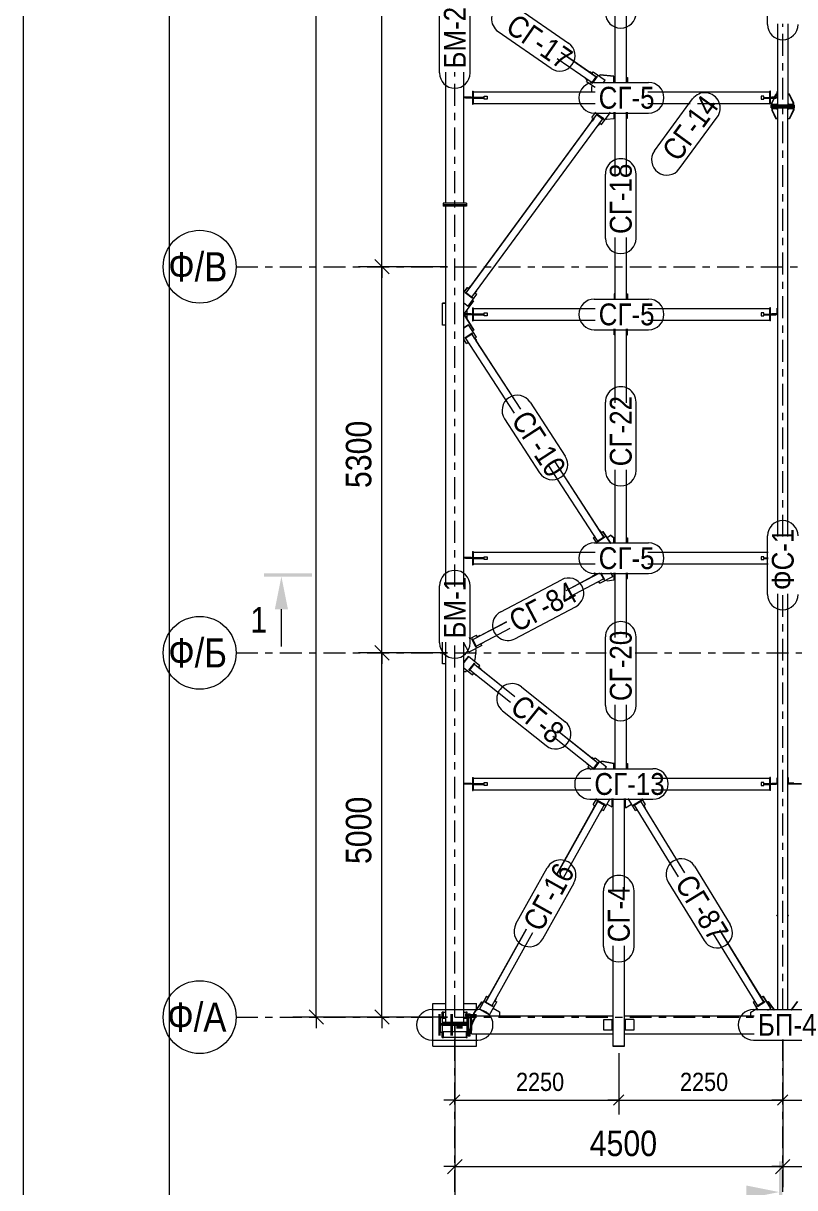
# Model space of a CAD drawing. Header units: millimetres. Extents: x -59 to 782, y -224 to 370.
# Drawn here: x -59.2 to 46.6, y -23.4 to 136.4 of the extents above; entities that cross this region are included whole.
import ezdxf

# ---------------------------------------------------------------- set-up
doc = ezdxf.new("R2010")
doc.units = ezdxf.units.MM
doc.linetypes.add('XKITLINE00', pattern=[0])
doc.linetypes.add('XKITLINE03', pattern=[6, 3, -1, 1, -1])
for name, color, linetype, lineweight in [('DrawingSheet', 5, 'Continuous', 0), ('Part', 2, 'Continuous', 0), ('PartMark', 3, 'Continuous', 0), ('S-GRID', 1, 'Continuous', 0), ('Section', 6, 'Continuous', 0), ('Z-DIMENSIONS', 1, 'Continuous', 0)]:
    doc.layers.add(name, color=color, linetype=linetype, lineweight=lineweight)
doc.styles.add('GOST type A', font='ARIAL.TTF')

msp = doc.modelspace()

# ---------------------------------------------------------------- hatches: boundary and pattern name
at = {"layer": 'Section'}
for points in [[(-26.19, 60.9), (-19.59, 60.9), (-19.59, 60.48), (-26.19, 60.48)], [(-23.79, 60.48), (-22.89, 55.98), (-24.69, 55.98)], [(44.92, -19.82), (44.92, -26.42), (44.5, -26.42), (44.5, -19.82)], [(44.5, -24.02), (40, -24.92), (40, -23.12)]]:
    msp.add_hatch(color=256, dxfattribs=at).paths.add_polyline_path(points, flags=17)

# ---------------------------------------------------------------- linework, layer by layer
at = {"layer": 'DrawingSheet', "linetype": 'XKITLINE00', "lineweight": 0}
for p, q in [((-59.2, 370), (-59.2, -224)), ((-39.2, 365), (-39.2, -219))]:
    msp.add_line(p, q, dxfattribs=at)
at = {"layer": 'Part', "linetype": 'XKITLINE00', "lineweight": 0}
for p, q in [((21.97, 137.95), (21.97, 128.2)), ((23.57, 128.2), (23.57, 137.95)), ((44.3, 125.2), (44.3, 136.36)), ((45.7, 136.36), (45.7, 125.2)), ((14.03, 131.6), (18.85, 128.27)), ((14.6, 132.43), (19.42, 129.09)), ((14.61, 132.44), (18.5, 129.74)), ((-1.25, 111.71), (-1.25, 129.7)), ((1.25, 111.71), (1.25, 129.7)), ((18.5, 129.74), (18.52, 129.77)), ((18.52, 129.76), (18.5, 129.73)), ((18.5, 129.74), (18.5, 129.73)), ((18.5, 129.73), (18.83, 129.5)), ((18.85, 129.54), (18.52, 129.77)), ((18.52, 129.77), (18.52, 129.76)), ((18.85, 129.54), (18.52, 129.76)), ((18.85, 129.54), (18.83, 129.5)), ((18.83, 129.5), (19.42, 129.1)), ((18.85, 129.54), (19, 129.75)), ((18.85, 129.54), (19, 129.75)), ((18.85, 129.54), (18.85, 129.54)), ((19, 129.75), (19, 129.75)), ((19, 129.75), (20.64, 128.61)), ((19, 129.75), (20.64, 128.61)), ((17.9, 128.88), (17.92, 128.91)), ((17.9, 128.88), (17.92, 128.91)), ((17.9, 128.88), (17.9, 128.88)), ((17.9, 128.88), (18.23, 128.65)), ((18.09, 128.44), (18.23, 128.65)), ((18.09, 128.44), (18.23, 128.65)), ((18.09, 128.44), (18.09, 128.44)), ((18.09, 128.44), (19.24, 127.64)), ((18.23, 128.65), (18.25, 128.68)), ((19.47, 129.17), (18.79, 128.18)), ((18.79, 128.19), (18.84, 128.27)), ((18.79, 128.18), (18.79, 128.19)), ((18.86, 128.14), (18.79, 128.18)), ((18.85, 128.27), (19.42, 129.09)), ((19.54, 129.12), (18.86, 128.14)), ((19.42, 129.1), (19.47, 129.18)), ((19.42, 129.1), (19.42, 129.09)), ((19.54, 129.13), (19.47, 129.18)), ((19.47, 129.18), (19.47, 129.17)), ((19.54, 129.12), (19.47, 129.17)), ((19.54, 129.12), (19.54, 129.13)), ((19.82, 129.18), (19.93, 129.35)), ((19.82, 129.18), (19.93, 129.35)), ((19.93, 129.35), (19.93, 129.35)), ((21.83, 129.18), (19.93, 129.35)), ((19.93, 129.35), (21.83, 129.18)), ((20.35, 128.2), (20.64, 128.61)), ((20.64, 128.61), (20.64, 128.61)), ((21.83, 129.18), (21.83, 129.18)), ((21.83, 128.2), (21.83, 129.18)), ((21.97, 129), (21.85, 129)), ((21.85, 129), (21.85, 128.2)), ((23.57, 129), (23.69, 129)), ((23.69, 129), (23.69, 128.2)), ((1.25, 126.32), (2.25, 126.32)), ((2.25, 126.32), (2.25, 126.24)), ((2.45, 127.1), (2.45, 126.24)), ((2.45, 127.1), (2.53, 127.1)), ((2.53, 127.1), (2.53, 126.24)), ((2.53, 127), (19.24, 127)), ((4.03, 126.4), (4.43, 126.4)), ((4.03, 126.24), (4.03, 126.4)), ((4.43, 126.4), (4.43, 126)), ((18.79, 127.71), (18.91, 127.87)), ((18.79, 127.7), (18.91, 127.87)), ((18.79, 127.7), (18.79, 127.71)), ((18.79, 127), (18.79, 127.7)), ((26.5, 127), (43.22, 127)), ((42.42, 126.4), (42.02, 126.4)), ((42.02, 126.4), (42.02, 126)), ((42.42, 126.24), (42.42, 126.4)), ((43.3, 127.1), (43.22, 127.1)), ((43.22, 126.24), (43.22, 127.1)), ((43.3, 126.24), (43.3, 127.1)), ((43.5, 126.24), (43.5, 126.31)), ((43.5, 126.31), (44.23, 126.31)), ((43.88, 126.31), (44.07, 126.7)), ((43.94, 126.31), (44.12, 126.7)), ((44.23, 126.7), (44.07, 126.7)), ((44.23, 126.31), (44.23, 127.04)), ((44.23, 127.04), (44.3, 127.04)), ((45.93, 126.7), (45.7, 126.7)), ((46.44, 125.5), (45.88, 126.7)), ((46.5, 125.5), (45.93, 126.7)), ((1.25, 126.24), (1.45, 126.24)), ((4.03, 126.24), (1.45, 126.24)), ((1.45, 126.16), (1.45, 126.24)), ((4.03, 126.16), (1.45, 126.16)), ((2.45, 126.24), (2.53, 126.24)), ((2.45, 126.16), (2.45, 125.3)), ((2.45, 126.16), (2.53, 126.16)), ((2.45, 125.3), (2.53, 125.3)), ((2.53, 126.25), (4.03, 126.25)), ((2.53, 126.16), (2.53, 125.3)), ((2.53, 126.15), (4.03, 126.15)), ((2.53, 125.4), (19.24, 125.4)), ((4.03, 126.16), (4.03, 126.24)), ((4.03, 126), (4.03, 126.16)), ((4.43, 126), (4.03, 126)), ((26.5, 125.4), (32.29, 125.4)), ((33.32, 125.4), (43.22, 125.4)), ((42.02, 126), (42.42, 126)), ((42.42, 126.25), (43.22, 126.25)), ((42.42, 126.24), (42.42, 126.16)), ((42.42, 126.24), (44.1, 126.24)), ((42.42, 126.16), (44.1, 126.16)), ((42.42, 126), (42.42, 126.16)), ((42.42, 126.15), (43.22, 126.15)), ((43.3, 126.24), (43.22, 126.24)), ((43.3, 126.16), (43.22, 126.16)), ((43.22, 125.3), (43.22, 126.16)), ((43.3, 125.3), (43.22, 125.3)), ((43.3, 125.3), (43.3, 126.16)), ((43.4, 125.2), (43.4, 125.2)), ((43.4, 125), (43.4, 125.2)), ((43.4, 125.2), (44.3, 125.2)), ((43.4, 125.2), (46.6, 125.2)), ((43.4, 124.8), (43.4, 125)), ((43.4, 125), (46.6, 125)), ((43.4, 125), (46.6, 125)), ((43.4, 124.8), (46.6, 124.8)), ((43.5, 125.5), (43.81, 126.16)), ((43.5, 125.3), (43.5, 125.5)), ((43.5, 125.5), (43.56, 125.5)), ((43.5, 125.2), (43.5, 125.3)), ((43.5, 125.3), (44.3, 125.3)), ((43.5, 124.7), (43.5, 124.8)), ((43.5, 124.7), (44.3, 124.7)), ((43.5, 124.7), (43.5, 124.5)), ((43.56, 125.5), (43.87, 126.16)), ((43.56, 125.3), (43.56, 125.5)), ((43.56, 124.7), (43.56, 124.5)), ((44.1, 126.24), (44.3, 126.24)), ((44.1, 126.24), (44.1, 126.16)), ((44.19, 125.3), (44.3, 125.46)), ((44.3, 124.54), (44.19, 124.7)), ((45.7, 125.2), (44.3, 125.2)), ((44.3, 65.95), (44.3, 124.8)), ((45.81, 125.3), (45.7, 125.46)), ((45.7, 125.3), (46.5, 125.3)), ((45.7, 125.2), (46.6, 125.2)), ((45.7, 65.95), (45.7, 124.8)), ((45.7, 124.7), (46.5, 124.7)), ((45.7, 124.54), (45.81, 124.7)), ((46.44, 125.3), (46.44, 125.5)), ((46.44, 125.5), (46.5, 125.5)), ((46.44, 124.7), (46.44, 124.5)), ((46.5, 125.3), (46.5, 125.5)), ((46.5, 125.2), (46.5, 125.3)), ((46.5, 124.7), (46.5, 124.8)), ((46.5, 124.7), (46.5, 124.5)), ((46.6, 125.2), (46.6, 125.2)), ((46.6, 125), (46.6, 125.2)), ((46.6, 124.8), (46.6, 125)), ((1.54, 99.4), (19.49, 123.88)), ((2.35, 98.81), (20.3, 123.29)), ((19.03, 123.33), (18.8, 123.01)), ((18.8, 123.01), (19.03, 123.33)), ((18.82, 123.49), (19.35, 124.2)), ((18.82, 123.49), (19.35, 124.2)), ((18.82, 123.49), (19.06, 123.31)), ((18.82, 123.49), (18.82, 123.49)), ((19.06, 123.3), (18.83, 122.98)), ((19.03, 123.33), (19.03, 123.33)), ((19.03, 123.33), (19.06, 123.3)), ((19.06, 123.31), (19.49, 123.88)), ((19.06, 123.3), (19.06, 123.31)), ((19.41, 123.95), (19.46, 124.01)), ((19.46, 124), (19.41, 123.94)), ((19.41, 123.94), (19.41, 123.95)), ((19.41, 123.94), (20.38, 123.23)), ((20.43, 123.3), (19.46, 124.01)), ((19.46, 124.01), (19.46, 124)), ((19.46, 124), (20.43, 123.29)), ((20.11, 122.54), (21.3, 124.15)), ((20.38, 123.23), (20.43, 123.29)), ((20.43, 123.29), (20.43, 123.3)), ((20.71, 123.35), (20.87, 123.23)), ((21.83, 123.29), (20.87, 123.23)), ((21.3, 124.15), (21.23, 124.2)), ((21.23, 124.2), (21.3, 124.15)), ((21.3, 124.15), (21.3, 124.15)), ((21.83, 124.2), (21.83, 123.29)), ((21.85, 123.4), (21.85, 124.2)), ((21.97, 123.4), (21.85, 123.4)), ((21.97, 124.2), (21.97, 115.63)), ((23.57, 115.63), (23.57, 124.2)), ((23.57, 123.4), (23.69, 123.4)), ((23.69, 123.4), (23.69, 124.2)), ((43.5, 124.5), (43.56, 124.5)), ((43.5, 124.5), (44.07, 123.3)), ((43.56, 124.5), (44.12, 123.3)), ((44.3, 123.3), (44.07, 123.3)), ((45.93, 123.3), (45.7, 123.3)), ((46.44, 124.5), (45.88, 123.3)), ((46.5, 124.5), (45.93, 123.3)), ((46.44, 124.5), (46.5, 124.5)), ((2.2, 100.32), (18.82, 122.99)), ((18.8, 123.01), (18.8, 123.01)), ((18.8, 123.01), (18.83, 122.98)), ((19.64, 122.39), (19.67, 122.37)), ((19.9, 122.69), (19.67, 122.37)), ((19.87, 122.71), (19.9, 122.69)), ((19.88, 122.71), (20.11, 122.54)), ((19.9, 122.69), (19.9, 122.69)), ((1.6, 111.71), (-1.6, 111.71)), ((-1.6, 111.71), (-1.6, 111.51)), ((1.6, 111.51), (-1.6, 111.51)), ((1.6, 111.51), (-1.6, 111.51)), ((-1.6, 111.51), (-1.6, 111.31)), ((1.6, 111.31), (-1.6, 111.31)), ((-1.25, 59.11), (-1.25, 111.31)), ((1.25, 59.11), (1.25, 111.31)), ((1.6, 111.71), (1.6, 111.51)), ((1.6, 111.51), (1.6, 111.31)), ((21.97, 107), (21.97, 98.46)), ((23.57, 98.46), (23.57, 107)), ((1.73, 100.17), (1.25, 99.52)), ((1.25, 99.52), (1.73, 100.17)), ((1.41, 99.41), (1.46, 99.47)), ((1.41, 99.4), (1.46, 99.46)), ((1.41, 99.4), (1.41, 99.41)), ((2.38, 98.69), (1.41, 99.4)), ((1.46, 99.46), (1.46, 99.47)), ((1.46, 99.47), (1.54, 99.41)), ((2.43, 98.75), (1.46, 99.46)), ((1.54, 99.41), (1.97, 99.99)), ((1.54, 99.41), (1.54, 99.4)), ((1.54, 99.4), (2.35, 98.81)), ((1.73, 100.17), (1.94, 100.02)), ((1.73, 100.17), (1.94, 100.02)), ((1.73, 100.17), (1.73, 100.17)), ((1.84, 97.61), (3.02, 99.22)), ((1.94, 100.02), (2.17, 100.34)), ((2.17, 100.33), (1.94, 100.01)), ((1.94, 100.01), (1.94, 100.02)), ((1.94, 100.01), (1.97, 99.99)), ((1.97, 99.99), (2.21, 100.31)), ((2.21, 100.32), (2.17, 100.34)), ((2.17, 100.34), (2.17, 100.33)), ((2.21, 100.31), (2.17, 100.33)), ((2.21, 100.31), (2.21, 100.32)), ((2.78, 99.4), (2.81, 99.37)), ((2.81, 99.37), (3.04, 99.7)), ((2.81, 99.38), (3.02, 99.22)), ((2.81, 99.38), (3.02, 99.22)), ((3.04, 99.7), (3.02, 99.72)), ((3.04, 99.7), (3.02, 99.72)), ((3.02, 99.22), (3.02, 99.22)), ((3.04, 99.7), (3.04, 99.7)), ((21.97, 99.26), (21.85, 99.26)), ((21.85, 99.26), (21.85, 98.46)), ((23.57, 99.26), (23.69, 99.26)), ((23.69, 99.26), (23.69, 98.46)), ((-1.25, 98), (-1.7, 98)), ((-1.7, 98), (-1.7, 98)), ((-1.7, 95), (-1.7, 98)), ((-1.7, 98), (-1.25, 98)), ((1.25, 98.04), (1.84, 97.61)), ((2.59, 98.3), (1.29, 96.6)), ((2.35, 98.82), (2.43, 98.76)), ((2.38, 98.69), (2.43, 98.75)), ((2.43, 98.76), (2.43, 98.75)), ((2.43, 98.42), (2.59, 98.3)), ((2.43, 98.42), (2.59, 98.3)), ((2.59, 98.3), (2.59, 98.3)), ((1.25, 96.6), (1.29, 96.6)), ((1.25, 96.58), (2.25, 96.58)), ((1.25, 96.5), (1.45, 96.5)), ((1.25, 96.44), (1.29, 96.44)), ((1.29, 96.44), (1.25, 96.44)), ((1.29, 96.44), (2.6, 94.3)), ((1.29, 96.44), (1.29, 96.44)), ((2.6, 94.3), (1.29, 96.44)), ((4.03, 96.5), (1.45, 96.5)), ((1.45, 96.42), (1.45, 96.5)), ((4.03, 96.42), (1.45, 96.42)), ((1.7, 96.58), (1.7, 97.13)), ((1.7, 95.77), (1.7, 96.42)), ((2.25, 96.58), (2.25, 96.5)), ((2.45, 97.36), (2.45, 96.5)), ((2.45, 97.36), (2.53, 97.36)), ((2.45, 96.5), (2.53, 96.5)), ((2.45, 96.42), (2.45, 95.56)), ((2.45, 96.42), (2.53, 96.42)), ((2.53, 97.36), (2.53, 96.5)), ((2.53, 97.26), (19.24, 97.26)), ((2.53, 96.51), (4.03, 96.51)), ((2.53, 96.42), (2.53, 95.56)), ((2.53, 96.41), (4.03, 96.41)), ((4.03, 96.66), (4.43, 96.66)), ((4.03, 96.5), (4.03, 96.66)), ((4.03, 96.42), (4.03, 96.5)), ((4.03, 96.26), (4.03, 96.42)), ((4.43, 96.26), (4.03, 96.26)), ((4.43, 96.66), (4.43, 96.26)), ((26.5, 97.26), (43.22, 97.26)), ((42.42, 96.66), (42.02, 96.66)), ((42.02, 96.66), (42.02, 96.26)), ((42.02, 96.26), (42.42, 96.26)), ((42.42, 96.5), (42.42, 96.66)), ((42.42, 96.51), (43.22, 96.51)), ((42.42, 96.5), (42.42, 96.42)), ((42.42, 96.5), (44.1, 96.5)), ((42.42, 96.42), (44.1, 96.42)), ((42.42, 96.26), (42.42, 96.42)), ((42.42, 96.41), (43.22, 96.41)), ((43.3, 97.36), (43.22, 97.36)), ((43.22, 96.5), (43.22, 97.36)), ((43.3, 96.5), (43.22, 96.5)), ((43.3, 96.42), (43.22, 96.42)), ((43.22, 95.56), (43.22, 96.42)), ((43.3, 96.5), (43.3, 97.36)), ((43.3, 95.56), (43.3, 96.42)), ((43.5, 96.5), (43.5, 96.57)), ((43.5, 96.57), (44.23, 96.57)), ((44.1, 96.5), (44.3, 96.5)), ((44.1, 96.5), (44.1, 96.42)), ((44.23, 96.57), (44.23, 97.3)), ((44.23, 97.3), (44.3, 97.3)), ((-1.25, 95), (-1.7, 95)), ((1.89, 95.03), (1.25, 94.61)), ((1.25, 94.61), (1.89, 95.03)), ((2.98, 93.35), (1.89, 95.03)), ((2.98, 93.35), (1.89, 95.03)), ((1.89, 95.03), (1.89, 95.03)), ((2.45, 95.56), (2.53, 95.56)), ((2.53, 95.66), (19.24, 95.66)), ((21.85, 93.66), (21.85, 94.46)), ((21.97, 94.46), (21.97, 84.32)), ((23.57, 84.32), (23.57, 94.46)), ((23.69, 93.66), (23.69, 94.46)), ((26.5, 95.66), (43.22, 95.66)), ((43.3, 95.56), (43.22, 95.56)), ((1.63, 92.48), (1.25, 93.07)), ((1.37, 93.26), (2.37, 93.91)), ((1.37, 93.25), (2.37, 93.9)), ((1.37, 93.26), (1.37, 93.25)), ((1.37, 93.25), (1.41, 93.18)), ((1.41, 93.18), (2.42, 93.83)), ((8.21, 82.9), (1.49, 93.23)), ((9.05, 83.45), (2.33, 93.78)), ((2.72, 93.18), (2.34, 93.78)), ((2.37, 93.9), (2.37, 93.91)), ((2.37, 93.91), (2.42, 93.84)), ((2.42, 93.83), (2.37, 93.9)), ((2.42, 93.83), (2.42, 93.84)), ((2.6, 94.3), (2.43, 94.19)), ((2.6, 94.3), (2.6, 94.3)), ((2.72, 93.18), (2.98, 93.35)), ((2.72, 93.18), (2.76, 93.2)), ((2.72, 93.19), (2.72, 93.18)), ((2.72, 93.18), (2.94, 92.85)), ((2.75, 93.14), (2.75, 93.14)), ((2.76, 93.21), (2.98, 92.88)), ((2.76, 93.2), (2.76, 93.21)), ((2.98, 92.87), (2.76, 93.2)), ((2.94, 92.85), (2.98, 92.87)), ((9.06, 83.45), (2.95, 92.85)), ((2.98, 93.35), (2.98, 93.35)), ((2.98, 92.88), (2.98, 92.87)), ((21.97, 93.66), (21.85, 93.66)), ((23.57, 93.66), (23.69, 93.66)), ((1.63, 92.48), (1.88, 92.64)), ((1.85, 92.62), (1.88, 92.64)), ((1.85, 92.62), (2.07, 92.28)), ((1.85, 92.62), (1.85, 92.62)), ((2.07, 92.28), (2.1, 92.3)), ((19.64, 65.33), (12.91, 75.67)), ((20.47, 65.87), (13.75, 76.21)), ((19.87, 66.82), (13.76, 76.22)), ((21.97, 75.11), (21.97, 65)), ((23.57, 65), (23.57, 75.11)), ((18.99, 66.25), (19.02, 66.27)), ((18.99, 66.25), (19.02, 66.27)), ((18.99, 66.25), (18.99, 66.25)), ((18.99, 66.25), (19.21, 65.91)), ((18.99, 65.77), (19.21, 65.92)), ((18.99, 65.77), (19.21, 65.91)), ((18.99, 65.77), (18.99, 65.77)), ((18.99, 65.77), (19.49, 65)), ((19.21, 65.91), (19.24, 65.93)), ((20.56, 65.92), (19.55, 65.27)), ((20.6, 65.86), (19.59, 65.2)), ((19.64, 65.33), (20.47, 65.87)), ((19.86, 66.82), (19.9, 66.84)), ((19.9, 66.84), (19.86, 66.81)), ((19.86, 66.82), (19.86, 66.81)), ((19.86, 66.81), (20.08, 66.48)), ((20.11, 66.51), (19.9, 66.84)), ((19.9, 66.84), (19.9, 66.84)), ((20.11, 66.5), (19.9, 66.84)), ((20.05, 66.52), (20.05, 66.52)), ((20.11, 66.5), (20.08, 66.48)), ((20.08, 66.48), (20.08, 66.48)), ((20.08, 66.48), (20.08, 66.48)), ((20.08, 66.48), (20.47, 65.88)), ((20.11, 66.5), (20.33, 66.65)), ((20.11, 66.5), (20.33, 66.65)), ((20.11, 66.51), (20.11, 66.5)), ((20.33, 66.65), (20.33, 66.65)), ((21.4, 65), (20.33, 66.65)), ((20.33, 66.65), (21.4, 65)), ((20.47, 65.88), (20.56, 65.93)), ((20.47, 65.88), (20.47, 65.87)), ((20.6, 65.87), (20.56, 65.93)), ((20.56, 65.93), (20.56, 65.92)), ((20.6, 65.86), (20.56, 65.92)), ((20.6, 65.86), (20.6, 65.87)), ((20.88, 65.81), (21.38, 66.14)), ((20.88, 65.81), (21.38, 66.14)), ((21.38, 66.14), (21.38, 66.14)), ((21.83, 65.79), (21.38, 66.14)), ((21.38, 66.14), (21.83, 65.8)), ((21.83, 65.8), (21.83, 65.79)), ((21.83, 65), (21.83, 65.79)), ((21.97, 65.8), (21.85, 65.8)), ((21.85, 65.8), (21.85, 65)), ((23.57, 65.8), (23.69, 65.8)), ((23.69, 65.8), (23.69, 65)), ((19.55, 65.28), (19.63, 65.33)), ((19.55, 65.27), (19.55, 65.28)), ((19.59, 65.2), (19.55, 65.27)), ((1.25, 63.12), (2.25, 63.12)), ((1.25, 63.04), (1.45, 63.04)), ((4.03, 63.04), (1.45, 63.04)), ((1.45, 62.96), (1.45, 63.04)), ((4.03, 62.96), (1.45, 62.96)), ((2.25, 63.12), (2.25, 63.04)), ((2.45, 63.9), (2.45, 63.04)), ((2.45, 63.9), (2.53, 63.9)), ((2.45, 63.04), (2.53, 63.04)), ((2.45, 62.96), (2.45, 62.1)), ((2.45, 62.96), (2.53, 62.96)), ((2.53, 63.9), (2.53, 63.04)), ((2.53, 63.8), (19.24, 63.8)), ((2.53, 63.05), (4.03, 63.05)), ((2.53, 62.96), (2.53, 62.1)), ((2.53, 62.95), (4.03, 62.95)), ((4.03, 63.2), (4.43, 63.2)), ((4.03, 63.04), (4.03, 63.2)), ((4.03, 62.96), (4.03, 63.04)), ((4.03, 62.8), (4.03, 62.96)), ((4.43, 62.8), (4.03, 62.8)), ((4.43, 63.2), (4.43, 62.8)), ((26.5, 63.8), (43, 63.8)), ((42.42, 63.2), (42.02, 63.2)), ((42.02, 63.2), (42.02, 62.8)), ((42.02, 62.8), (42.42, 62.8)), ((42.42, 63.04), (42.42, 63.2)), ((42.42, 63.05), (43, 63.05)), ((42.42, 63.04), (42.42, 62.96)), ((42.42, 63.04), (43, 63.04)), ((42.42, 62.96), (43, 62.96)), ((42.42, 62.8), (42.42, 62.96)), ((42.42, 62.95), (43, 62.95)), ((2.45, 62.1), (2.53, 62.1)), ((2.53, 62.2), (19.24, 62.2)), ((15.29, 58.57), (19.9, 61)), ((19.17, 60.96), (19.24, 61)), ((19.17, 60.97), (19.24, 61)), ((19.17, 60.96), (19.17, 60.97)), ((19.31, 60.7), (19.17, 60.96)), ((19.31, 60.7), (19.88, 61)), ((19.96, 61), (20.46, 60.05)), ((20.05, 61), (20.53, 60.09)), ((20.53, 60.1), (20.06, 61)), ((21.69, 60.48), (21.41, 61)), ((21.42, 61), (21.69, 60.48)), ((21.83, 61), (21.83, 59.97)), ((21.85, 60.2), (21.85, 61)), ((21.97, 61), (21.97, 52.09)), ((23.57, 52.09), (23.57, 61)), ((23.69, 60.2), (23.69, 61)), ((26.5, 62.2), (43, 62.2)), ((15.28, 58.58), (18.95, 60.52)), ((15.75, 57.69), (20.41, 60.14)), ((19.29, 60.74), (18.94, 60.55)), ((18.94, 60.55), (19.29, 60.73)), ((18.94, 60.55), (18.94, 60.55)), ((18.96, 60.51), (18.94, 60.55)), ((19.31, 60.7), (18.96, 60.51)), ((19.29, 60.73), (19.29, 60.73)), ((19.29, 60.73), (19.31, 60.7)), ((19.31, 60.71), (19.31, 60.71)), ((19.31, 60.7), (19.31, 60.7)), ((19.31, 60.7), (19.31, 60.7)), ((19.31, 60.7), (19.31, 60.7)), ((19.44, 59.59), (19.43, 59.62)), ((19.8, 59.78), (19.44, 59.59)), ((19.92, 59.55), (19.78, 59.81)), ((19.78, 59.81), (19.8, 59.78)), ((19.8, 59.78), (19.8, 59.78)), ((19.92, 59.55), (21.69, 60.48)), ((20.46, 60.05), (20.53, 60.09)), ((20.53, 60.09), (20.53, 60.1)), ((20.9, 59.84), (20.8, 60.02)), ((21.83, 59.97), (20.9, 59.84)), ((21.69, 60.48), (21.69, 60.48)), ((21.97, 60.2), (21.85, 60.2)), ((23.57, 60.2), (23.69, 60.2)), ((44.3, 0.94), (44.3, 58.11)), ((45.7, 0.94), (45.7, 58.11)), ((2.46, 51.82), (7.13, 54.28)), ((2.93, 50.93), (7.6, 53.39)), ((3.45, 52.35), (7.13, 54.29)), ((-1.7, 48.5), (-1.7, 51.46)), ((-1.25, -0.74), (-1.25, 51.46)), ((1.25, -0.74), (1.25, 51.46)), ((1.94, 50.08), (1.25, 51.38)), ((2, 51.92), (2.96, 52.43)), ((2, 51.92), (2.96, 52.43)), ((2.08, 51.96), (2, 52.11)), ((2.08, 51.96), (2, 52.11)), ((2.35, 51.88), (2.42, 51.91)), ((2.35, 51.87), (2.42, 51.9)), ((2.35, 51.87), (2.35, 51.88)), ((2.91, 50.8), (2.35, 51.87)), ((2.42, 51.9), (2.42, 51.91)), ((2.46, 51.82), (2.42, 51.91)), ((2.98, 50.84), (2.42, 51.9)), ((2.46, 51.82), (3.1, 52.16)), ((2.46, 51.82), (2.46, 51.82)), ((2.46, 51.82), (2.93, 50.93)), ((3.08, 52.2), (2.96, 52.43)), ((3.08, 52.2), (2.96, 52.43)), ((2.96, 52.43), (2.96, 52.43)), ((3.08, 52.2), (3.44, 52.39)), ((3.44, 52.38), (3.08, 52.19)), ((3.08, 52.19), (3.08, 52.2)), ((3.1, 52.16), (3.08, 52.19)), ((3.1, 52.16), (3.45, 52.34)), ((3.45, 52.35), (3.44, 52.39)), ((3.44, 52.39), (3.44, 52.38)), ((3.45, 52.34), (3.44, 52.38)), ((3.45, 52.34), (3.45, 52.35)), ((3.59, 51.24), (3.57, 51.27)), ((3.59, 51.24), (3.94, 51.42)), ((3.71, 51.01), (3.59, 51.24)), ((3.71, 51.01), (3.59, 51.24)), ((3.94, 51.42), (3.92, 51.46)), ((3.94, 51.43), (3.93, 51.46)), ((3.94, 51.42), (3.94, 51.43)), ((3.71, 51.01), (1.94, 50.08)), ((2.79, 49.02), (2.92, 50.37)), ((2.92, 50.37), (2.82, 50.54)), ((2.92, 50.37), (2.82, 50.54)), ((2.91, 50.8), (2.98, 50.84)), ((2.92, 50.37), (2.92, 50.37)), ((2.92, 50.37), (2.92, 50.37)), ((2.98, 50.85), (2.93, 50.93)), ((2.98, 50.84), (2.98, 50.85)), ((3.71, 51.01), (3.71, 51.01)), ((-1.25, 48.5), (-1.7, 48.5)), ((1.88, 49.48), (1.25, 48.69)), ((1.25, 48.7), (1.88, 49.48)), ((3.44, 48.24), (1.88, 49.48)), ((3.44, 48.24), (1.88, 49.48)), ((1.88, 49.48), (1.88, 49.48)), ((1.94, 47.64), (2.69, 48.58)), ((1.94, 47.63), (2.69, 48.57)), ((2.01, 47.58), (2.76, 48.52)), ((2.66, 48.86), (2.79, 49.02)), ((2.69, 48.57), (2.69, 48.58)), ((2.69, 48.58), (2.76, 48.53)), ((2.69, 48.57), (2.76, 48.52)), ((2.69, 48.44), (8.25, 44)), ((2.7, 48.45), (3.26, 48)), ((2.76, 48.52), (2.76, 48.53)), ((3.26, 48), (3.44, 48.24)), ((3.26, 48), (3.28, 48.03)), ((3.26, 48), (3.57, 47.75)), ((3.26, 48), (3.26, 48)), ((3.28, 48.03), (3.59, 47.79)), ((3.59, 47.78), (3.28, 48.03)), ((3.28, 48.03), (3.28, 48.03)), ((3.44, 48.24), (3.44, 48.24)), ((1.25, 47.94), (2.44, 46.99)), ((1.25, 47.45), (1.54, 47.45)), ((1.54, 47.45), (1.66, 47.61)), ((1.94, 47.64), (1.94, 47.63)), ((1.94, 47.63), (2.01, 47.58)), ((2.07, 47.66), (7.63, 43.22)), ((2.44, 46.99), (2.63, 47.21)), ((2.61, 47.19), (2.63, 47.21)), ((2.61, 47.19), (2.92, 46.94)), ((2.61, 47.19), (2.61, 47.19)), ((2.92, 46.94), (2.94, 46.96)), ((3.57, 47.75), (3.59, 47.78)), ((3.57, 47.76), (8.26, 44.01)), ((3.59, 47.79), (3.59, 47.78)), ((21.97, 42.88), (21.97, 34)), ((23.57, 34), (23.57, 42.88)), ((13.45, 38.57), (19.02, 34.12)), ((14.07, 39.35), (19.64, 34.9)), ((14.08, 39.36), (18.77, 35.62)), ((18.76, 35.62), (18.79, 35.65)), ((18.79, 35.64), (18.76, 35.61)), ((18.76, 35.62), (18.76, 35.61)), ((18.76, 35.61), (19.08, 35.36)), ((19.1, 35.4), (18.79, 35.65)), ((18.79, 35.65), (18.79, 35.64)), ((19.1, 35.39), (18.79, 35.64)), ((19.1, 35.39), (19.08, 35.36)), ((19.08, 35.36), (19.64, 34.91)), ((19.1, 35.39), (19.26, 35.6)), ((19.1, 35.39), (19.26, 35.6)), ((19.1, 35.4), (19.1, 35.39)), ((19.26, 35.6), (19.26, 35.6)), ((19.26, 35.6), (20.83, 34.35)), ((19.26, 35.6), (20.83, 34.35)), ((18.12, 34.8), (18.13, 34.83)), ((18.12, 34.8), (18.14, 34.82)), ((18.12, 34.8), (18.12, 34.8)), ((18.12, 34.8), (18.43, 34.55)), ((18.27, 34.35), (18.43, 34.55)), ((18.27, 34.35), (18.43, 34.55)), ((18.27, 34.35), (18.27, 34.35)), ((18.27, 34.35), (18.7, 34)), ((18.43, 34.55), (18.45, 34.57)), ((19.7, 34.98), (18.95, 34.04)), ((18.95, 34.05), (19.01, 34.13)), ((18.95, 34.04), (18.95, 34.05)), ((19.01, 34), (18.95, 34.04)), ((19.02, 33.99), (19.01, 34)), ((19.76, 34.93), (19.02, 34)), ((19.02, 34.12), (19.64, 34.9)), ((19.02, 34), (19.02, 33.99)), ((19.64, 34.91), (19.7, 34.99)), ((19.64, 34.91), (19.64, 34.9)), ((19.76, 34.94), (19.7, 34.99)), ((19.7, 34.99), (19.7, 34.98)), ((19.76, 34.93), (19.7, 34.98)), ((19.76, 34.93), (19.76, 34.94)), ((20.04, 34.97), (20.17, 35.13)), ((20.05, 34.97), (20.17, 35.13)), ((20.17, 35.13), (20.17, 35.13)), ((21.83, 34.81), (20.17, 35.13)), ((20.17, 35.13), (21.83, 34.81)), ((20.55, 34), (20.83, 34.35)), ((20.83, 34.35), (20.83, 34.35)), ((21.83, 34.81), (21.83, 34.81)), ((21.83, 34), (21.83, 34.81)), ((21.97, 34.8), (21.85, 34.8)), ((21.85, 34.8), (21.85, 34)), ((23.57, 34.8), (23.69, 34.8)), ((23.69, 34.8), (23.69, 34)), ((1.25, 32.12), (2.25, 32.12)), ((1.25, 32.04), (1.45, 32.04)), ((4.03, 32.04), (1.45, 32.04)), ((1.45, 31.96), (1.45, 32.04)), ((2.25, 32.12), (2.25, 32.04)), ((2.45, 32.9), (2.45, 32.04)), ((2.45, 32.9), (2.53, 32.9)), ((2.45, 32.04), (2.53, 32.04)), ((2.53, 32.9), (2.53, 32.04)), ((2.53, 32.8), (18.65, 32.8)), ((2.53, 32.05), (4.03, 32.05)), ((4.03, 32.2), (4.43, 32.2)), ((4.03, 32.04), (4.03, 32.2)), ((4.03, 31.96), (4.03, 32.04)), ((4.43, 32.2), (4.43, 31.8)), ((27.09, 32.8), (43.22, 32.8)), ((42.42, 32.2), (42.02, 32.2)), ((42.02, 32.2), (42.02, 31.8)), ((42.42, 32.04), (42.42, 32.2)), ((42.42, 32.05), (43.22, 32.05)), ((42.42, 32.04), (42.42, 31.96)), ((42.42, 32.04), (44.1, 32.04)), ((43.3, 32.9), (43.22, 32.9)), ((43.22, 32.04), (43.22, 32.9)), ((43.3, 32.04), (43.22, 32.04)), ((43.3, 32.04), (43.3, 32.9)), ((43.5, 32.04), (43.5, 32.11)), ((43.5, 32.11), (44.23, 32.11)), ((44.1, 32.04), (44.1, 31.96)), ((44.1, 32.04), (44.3, 32.04)), ((44.23, 32.11), (44.23, 32.84)), ((44.23, 32.84), (44.3, 32.84)), ((45.77, 32.84), (45.7, 32.84)), ((45.7, 32.04), (45.9, 32.04)), ((45.77, 32.11), (45.77, 32.84)), ((46.5, 32.11), (45.77, 32.11)), ((47.58, 32.04), (45.9, 32.04)), ((45.9, 31.96), (45.9, 32.04)), ((46.5, 32.04), (46.5, 32.11)), ((4.03, 31.96), (1.45, 31.96)), ((2.45, 31.96), (2.45, 31.1)), ((2.45, 31.96), (2.53, 31.96)), ((2.45, 31.1), (2.53, 31.1)), ((2.53, 31.96), (2.53, 31.1)), ((2.53, 31.95), (4.03, 31.95)), ((2.53, 31.2), (18.65, 31.2)), ((4.03, 31.8), (4.03, 31.96)), ((4.43, 31.8), (4.03, 31.8)), ((27.09, 31.2), (43.22, 31.2)), ((42.02, 31.8), (42.42, 31.8)), ((42.42, 31.8), (42.42, 31.96)), ((42.42, 31.96), (44.1, 31.96)), ((42.42, 31.95), (43.22, 31.95)), ((43.3, 31.96), (43.22, 31.96)), ((43.22, 31.1), (43.22, 31.96)), ((43.3, 31.1), (43.22, 31.1)), ((43.3, 31.1), (43.3, 31.96)), ((47.58, 31.96), (45.9, 31.96)), ((14.05, 19.62), (19.61, 29.6)), ((14.92, 19.13), (20.49, 29.11)), ((19, 29.15), (19.48, 30)), ((19, 29.15), (19.48, 30)), ((19, 29.15), (19.27, 29)), ((19, 29.15), (19, 29.15)), ((19.22, 29.03), (19.04, 28.69)), ((19.04, 28.66), (19.23, 29.01)), ((19.27, 28.99), (19.07, 28.64)), ((19.23, 29.02), (19.23, 29.01)), ((19.23, 29.01), (19.27, 28.99)), ((19.27, 29), (19.6, 29.61)), ((19.27, 28.99), (19.27, 29)), ((19.53, 29.68), (19.57, 29.75)), ((19.57, 29.72), (19.53, 29.65)), ((19.53, 29.65), (19.53, 29.68)), ((19.53, 29.65), (20.58, 29.06)), ((20.62, 29.17), (19.57, 29.75)), ((19.57, 29.75), (19.57, 29.72)), ((19.57, 29.72), (20.62, 29.13)), ((20.4, 28.37), (21.31, 30)), ((20.58, 29.06), (20.62, 29.13)), ((20.62, 29.13), (20.62, 29.17)), ((20.89, 29.25), (21.56, 28.88)), ((21.56, 30), (21.56, 28.88)), ((21.58, 29.2), (21.58, 30)), ((21.7, 29.2), (21.58, 29.2)), ((21.7, 30), (21.7, 17.24)), ((23.3, 17.24), (23.3, 30)), ((23.3, 29.2), (23.42, 29.2)), ((23.42, 29.2), (23.42, 30)), ((23.44, 28.71), (23.44, 30)), ((23.44, 28.71), (24.26, 29.21)), ((24.79, 28.36), (23.78, 30)), ((24.54, 29.14), (25.56, 29.77)), ((24.54, 29.11), (25.56, 29.73)), ((24.54, 29.14), (24.54, 29.11)), ((24.54, 29.11), (24.58, 29.04)), ((24.58, 29.04), (25.61, 29.67)), ((30.7, 19.27), (24.67, 29.09)), ((31.55, 19.79), (25.52, 29.62)), ((25.9, 29.03), (25.53, 29.62)), ((25.56, 29.73), (25.56, 29.77)), ((25.56, 29.77), (25.61, 29.7)), ((25.61, 29.67), (25.56, 29.73)), ((25.61, 29.67), (25.61, 29.7)), ((26.15, 29.2), (25.66, 30)), ((26.15, 29.19), (25.66, 30)), ((25.9, 29.03), (26.15, 29.19)), ((25.9, 29.02), (25.93, 29.05)), ((25.9, 29.03), (25.9, 29.02)), ((25.9, 29.02), (26.1, 28.68)), ((25.93, 29.05), (25.93, 29.06)), ((26.14, 28.71), (25.93, 29.05)), ((25.94, 29.06), (26.14, 28.73)), ((26.15, 29.19), (26.15, 29.2)), ((14.02, 19.63), (19.05, 28.65)), ((19.04, 28.69), (19.04, 28.66)), ((19.04, 28.66), (19.07, 28.64)), ((19.95, 28.16), (19.98, 28.14)), ((20.17, 28.49), (19.98, 28.14)), ((20.15, 28.51), (20.4, 28.37)), ((20.15, 28.5), (20.17, 28.49)), ((20.17, 28.49), (20.17, 28.5)), ((24.79, 28.36), (25.03, 28.51)), ((25.01, 28.48), (25.04, 28.5)), ((25.01, 28.49), (25.01, 28.48)), ((25.01, 28.48), (25.22, 28.14)), ((25.22, 28.14), (25.24, 28.16)), ((26.1, 28.68), (26.14, 28.71)), ((31.57, 19.81), (26.12, 28.7)), ((26.14, 28.73), (26.14, 28.71)), ((44.2, 13.93), (44.2, 14.01)), ((44.2, 14.01), (44.3, 14.01)), ((44.2, 13.93), (44.3, 13.93)), ((45.7, 14.01), (45.8, 14.01)), ((45.7, 13.93), (45.8, 13.93)), ((45.8, 13.93), (45.8, 14.01)), ((4.26, 2.05), (9.85, 12.09)), ((4.8, 3.08), (9.83, 12.1)), ((5.14, 1.57), (10.73, 11.6)), ((41.56, 1.55), (35.51, 11.42)), ((42.41, 2.07), (36.36, 11.95)), ((41.84, 3.07), (36.38, 11.96)), ((21.7, 9.78), (21.7, -3.97)), ((23.3, -3.97), (23.3, 9.78)), ((-3, -4), (-3, 1.88)), ((-3, 1.88), (-1.25, 1.88)), ((1.25, 1.88), (3, 1.88)), ((3.69, 2.09), (2.63, 0.49)), ((2.63, 0.49), (3.69, 2.08)), ((3, 1.05), (3, 1.88)), ((4.35, 2.86), (3.38, 1.11)), ((4.35, 2.85), (3.38, 1.11)), ((3.69, 2.09), (3.87, 1.99)), ((3.69, 2.08), (3.69, 2.09)), ((3.69, 2.08), (3.86, 1.99)), ((4.14, 2.06), (4.18, 2.13)), ((4.14, 2.03), (4.18, 2.1)), ((4.14, 2.03), (4.14, 2.06)), ((5.18, 1.44), (4.14, 2.03)), ((4.18, 2.1), (4.18, 2.13)), ((4.18, 2.13), (4.26, 2.08)), ((5.22, 1.51), (4.18, 2.1)), ((4.26, 2.08), (4.61, 2.7)), ((4.26, 2.08), (4.26, 2.05)), ((4.26, 2.05), (5.14, 1.57)), ((4.35, 2.86), (4.58, 2.73)), ((4.35, 2.85), (4.35, 2.86)), ((4.35, 2.85), (4.58, 2.73)), ((4.58, 2.74), (4.77, 3.09)), ((4.77, 3.07), (4.58, 2.72)), ((4.58, 2.72), (4.58, 2.74)), ((4.58, 2.72), (4.61, 2.7)), ((4.61, 2.7), (4.81, 3.05)), ((4.81, 3.07), (4.77, 3.09)), ((4.77, 3.09), (4.77, 3.07)), ((4.81, 3.05), (4.77, 3.07)), ((4.78, 0.33), (5.75, 2.08)), ((4.81, 3.05), (4.81, 3.07)), ((5.49, 2.21), (5.52, 2.19)), ((5.52, 2.19), (5.72, 2.54)), ((5.53, 2.2), (5.75, 2.08)), ((5.53, 2.2), (5.75, 2.08)), ((5.72, 2.54), (5.69, 2.56)), ((5.72, 2.57), (5.7, 2.58)), ((5.72, 2.54), (5.72, 2.57)), ((5.75, 2.08), (5.75, 2.08)), ((40.93, 2.04), (41.15, 2.17)), ((40.93, 2.04), (41.14, 2.17)), ((40.93, 2.04), (40.93, 2.04)), ((40.93, 2.04), (41.6, 0.94)), ((40.94, 2.53), (40.96, 2.53)), ((40.94, 2.53), (40.94, 2.5)), ((40.94, 2.5), (40.97, 2.52)), ((40.94, 2.5), (41.15, 2.16)), ((41.15, 2.16), (41.18, 2.18)), ((42.5, 2.12), (41.48, 1.49)), ((42.54, 2.05), (41.52, 1.43)), ((42.41, 2.07), (41.56, 1.55)), ((41.83, 3.07), (41.86, 3.09)), ((41.83, 3.07), (41.83, 3.04)), ((41.86, 3.06), (41.83, 3.04)), ((41.83, 3.04), (42.04, 2.7)), ((42.07, 2.75), (41.86, 3.09)), ((41.86, 3.09), (41.86, 3.06)), ((42.07, 2.72), (41.86, 3.06)), ((42.07, 2.72), (42.04, 2.7)), ((42.04, 2.71), (42.41, 2.1)), ((42.07, 2.73), (42.29, 2.87)), ((42.07, 2.74), (42.29, 2.87)), ((42.07, 2.75), (42.07, 2.72)), ((42.29, 2.87), (42.29, 2.87)), ((43.34, 1.17), (42.29, 2.87)), ((42.29, 2.87), (43.34, 1.17)), ((42.41, 2.1), (42.5, 2.15)), ((42.41, 2.1), (42.41, 2.07)), ((42.54, 2.08), (42.5, 2.15)), ((42.5, 2.15), (42.5, 2.12)), ((42.54, 2.05), (42.5, 2.12)), ((42.54, 2.05), (42.54, 2.08)), ((42.81, 2.03), (42.99, 2.13)), ((42.82, 2.02), (42.99, 2.13)), ((43.85, 0.94), (42.99, 2.13)), ((42.99, 2.13), (42.99, 2.13)), ((42.99, 2.13), (43.85, 0.94)), ((47.03, 2.14), (46.15, 0.94)), ((46.15, 0.94), (47.03, 2.13)), ((-1.56, 0.68), (-1.71, 0.68)), ((-1.71, -0.16), (-1.71, 0.68)), ((-1.56, -0.16), (-1.56, 0.68)), ((-1.55, 0.68), (-1.25, 0.68)), ((-1.55, -0.16), (-1.55, 0.68)), ((1.25, 0.68), (1.55, 0.68)), ((1.55, -0.16), (1.55, 0.68)), ((1.71, 0.68), (1.56, 0.68)), ((1.56, 0.68), (1.56, -0.16)), ((1.71, -0.16), (1.71, 0.68)), ((1.82, 0.44), (1.82, -2.56)), ((1.82, 0.44), (2.12, 0.44)), ((2.12, -0.26), (2.12, 0.44)), ((2.28, 0.19), (21.7, 0.19)), ((2.28, -0.26), (2.28, 0.19)), ((2.63, 0.49), (2.63, 0.49)), ((2.63, 0.19), (2.63, 0.49)), ((3.38, 1.11), (4.78, 0.33)), ((3.38, 1.11), (3.38, 1.11)), ((5.15, 1.59), (5.22, 1.55)), ((5.18, 1.44), (5.22, 1.51)), ((5.22, 1.55), (5.22, 1.51)), ((5.26, 1.21), (6.14, 0.72)), ((5.27, 1.21), (6.14, 0.73)), ((6.14, 0.72), (6.14, 0.73)), ((6.14, 0.72), (6.14, 0.19)), ((23.3, 0.19), (41.08, 0.19)), ((40.6, 0.67), (41.45, 1.19)), ((40.6, 0.67), (41.45, 1.19)), ((40.6, 0.67), (40.6, 0.67)), ((40.6, 0.19), (40.6, 0.67)), ((41.48, 1.53), (41.55, 1.57)), ((41.48, 1.49), (41.48, 1.53)), ((41.52, 1.43), (41.48, 1.49)), ((42.97, 0.94), (43.34, 1.17)), ((43.34, 1.17), (43.34, 1.17)), ((-2.01, -0.06), (-2.01, -2.06)), ((-2.01, -0.06), (-1.71, -0.06)), ((-1.71, -0.16), (-1.25, -0.16)), ((-1.71, -0.16), (-1.71, -1.96)), ((1.6, -0.74), (-1.6, -0.74)), ((-1.6, -0.74), (-1.6, -0.9)), ((1.6, -0.9), (-1.6, -0.9)), ((1.6, -0.98), (-1.6, -0.98)), ((-1.6, -0.98), (-1.6, -1.14)), ((1.6, -1.14), (-1.6, -1.14)), ((1.25, -0.16), (1.71, -0.16)), ((1.6, -0.74), (1.6, -0.9)), ((1.6, -0.98), (1.6, -1.14)), ((1.71, -0.06), (1.82, -0.06)), ((1.71, -1.96), (1.71, -0.16)), ((2.12, -0.26), (2.12, -1.86)), ((2.12, -0.26), (2.28, -0.26)), ((2.28, -0.26), (2.28, -1.86)), ((20.45, -1.81), (20.45, -0.31)), ((20.45, -0.31), (21.7, -0.31)), ((21.58, -1.81), (21.58, -0.31)), ((24.55, -0.31), (23.3, -0.31)), ((23.42, -1.81), (23.42, -0.31)), ((24.55, -0.31), (24.55, -1.81)), ((-2.01, -2.06), (-1.71, -2.06)), ((-1.71, -2.8), (-1.71, -1.96)), ((-1.71, -1.96), (1.71, -1.96)), ((-1.71, -2.8), (-1.56, -2.8)), ((-1.56, -2.8), (-1.56, -1.96)), ((-1.55, -2.8), (-1.55, -1.96)), ((1.55, -2.8), (-1.55, -2.8)), ((1.55, -1.96), (1.55, -2.8)), ((1.56, -1.96), (1.56, -2.8)), ((1.56, -2.8), (1.71, -2.8)), ((1.71, -2.8), (1.71, -1.96)), ((1.71, -2.06), (1.82, -2.06)), ((1.82, -2.56), (2.12, -2.56)), ((2.12, -1.86), (2.28, -1.86)), ((2.12, -2.56), (2.12, -1.86)), ((2.28, -2.31), (2.28, -1.86)), ((2.28, -2.31), (21.7, -2.31)), ((3, -4), (3, -2.31)), ((21.7, -1.81), (20.45, -1.81)), ((24.55, -1.81), (23.3, -1.81)), ((23.3, -2.31), (41.08, -2.31)), ((-3, -4), (3, -4)), ((21.7, -3.97), (23.3, -3.97)), ((21.74, -4.01), (21.74, -3.97)), ((23.26, -4.01), (21.74, -4.01)), ((23.26, -4.01), (23.26, -3.97)), ((23.26, -3.98), (23.26, -3.97)), ((23.26, -3.98), (23.26, -4.01))]:
    msp.add_line(p, q, dxfattribs=at)
at = {"layer": 'PartMark', "linetype": 'XKITLINE00', "lineweight": 0}
for p, q in [((42.9, 136.26), (42.9, 144.89)), ((-2.1, 129.6), (-2.1, 138.03)), ((2.1, 129.6), (2.1, 138.03)), ((8.35, 138.72), (15.6, 133.69)), ((5.95, 135.27), (13.21, 130.24)), ((19.14, 128.3), (26.6, 128.3)), ((27.41, 118.91), (32.63, 126.03)), ((19.14, 124.1), (26.6, 124.1)), ((30.79, 116.43), (36.01, 123.55)), ((20.67, 106.9), (20.67, 115.73)), ((24.87, 106.9), (24.87, 115.73)), ((19.14, 98.56), (26.6, 98.56)), ((19.14, 94.36), (26.6, 94.36)), ((10.34, 84.41), (15.15, 77)), ((20.67, 75.01), (20.67, 84.42)), ((24.87, 75.01), (24.87, 84.42)), ((6.82, 82.12), (11.63, 74.72)), ((42.9, 58.01), (42.9, 66.05)), ((19.14, 65.1), (26.6, 65.1)), ((19.14, 60.9), (26.6, 60.9)), ((-2.1, 51.36), (-2.1, 59.21)), ((2.1, 51.36), (2.1, 59.21)), ((6.3, 55.65), (14.63, 60.04)), ((8.25, 51.94), (16.58, 56.32)), ((20.67, 42.78), (20.67, 52.19)), ((24.87, 42.78), (24.87, 52.19)), ((9.17, 45.32), (15.16, 40.54)), ((6.55, 42.04), (12.53, 37.26)), ((18.55, 34.1), (27.19, 34.1)), ((18.55, 29.9), (27.19, 29.9)), ((8.39, 12.78), (12.69, 20.49)), ((32.87, 20.73), (37.79, 12.7)), ((12.06, 10.74), (16.36, 18.45)), ((29.29, 18.53), (34.21, 10.51)), ((20.4, 9.68), (20.4, 17.34)), ((24.6, 9.68), (24.6, 17.34)), ((-3.14, 1.04), (3.14, 1.04)), ((40.98, 1.04), (49.02, 1.04)), ((-3.14, -3.16), (3.14, -3.16)), ((40.98, -3.16), (49.02, -3.16))]:
    msp.add_line(p, q, dxfattribs=at)
for centre, start, end in [((7.15, 137), 55.2595, 235.2595), ((22.77, 137.85), 180.0004, 0.0004), ((45, 136.26), 180, 360), ((14.4, 131.96), 235.2595, 55.2595), ((0, 129.6), 180, 0), ((19.14, 126.2), 90, 270), ((26.6, 126.2), 270, 90), ((34.32, 124.79), 323.7512, 143.7512), ((29.1, 117.67), 143.7512, 323.7512), ((22.77, 115.73), 0.0004, 180.0004), ((22.77, 106.9), 180.0004, 0.0004), ((19.14, 96.46), 90, 270), ((26.6, 96.46), 270, 90), ((22.77, 84.42), 0.0004, 180.0004), ((8.58, 83.26), 33.0226, 213.0226), ((13.39, 75.86), 213.0226, 33.0226), ((22.77, 75.01), 180.0004, 0.0004), ((45, 66.05), 0, 180), ((19.14, 63), 90, 270), ((26.6, 63), 270, 90), ((0, 59.21), 0, 180), ((15.6, 58.18), 297.7771, 117.7771), ((45, 58.01), 180, 0), ((7.28, 53.79), 117.7771, 297.7771), ((22.77, 52.19), 0.0004, 180.0004), ((0, 51.36), 180, 0), ((7.86, 43.68), 51.3786, 231.3786), ((22.77, 42.78), 180.0004, 0.0004), ((13.84, 38.9), 231.3786, 51.3786), ((18.55, 32), 90, 270), ((27.19, 32), 270, 90), ((14.52, 19.47), 330.8708, 150.8708), ((31.08, 19.63), 31.519, 211.519), ((22.5, 17.34), 0.0003, 180.0003), ((10.23, 11.76), 150.8708, 330.8708), ((36, 11.6), 211.519, 31.519), ((22.5, 9.68), 180.0003, 0.0003), ((-3.14, -1.06), 90, 270), ((3.14, -1.06), 270, 90), ((40.98, -1.06), 89.9991, 269.9991)]:
    msp.add_arc(centre, 2.1, start, end, dxfattribs=at)
at = {"layer": 'S-GRID', "linetype": 'XKITLINE03', "lineweight": 0}
for p, q in [((45, 65.95), (45, 136.36)), ((0, 59.11), (0, 129.7)), ((-30, 103), (766.2, 103)), ((45, 0.94), (45, 58.11)), ((0, -30), (0, 51.46)), ((-30, 50), (20.77, 50)), ((24.77, 50), (181.34, 50)), ((-30, 0), (41.08, 0)), ((45, -30), (45, -3.06))]:
    msp.add_line(p, q, dxfattribs=at)
at = {"layer": 'S-GRID', "linetype": 'XKITLINE00', "lineweight": 0}
for centre in [(-35, 103), (-35, 50), (-35, 0)]:
    msp.add_circle(centre, 5, dxfattribs=at)
at = {"layer": 'Section', "linetype": 'XKITLINE00', "lineweight": 0}
for p, q in [((-23.79, 50.88), (-23.79, 55.98)), ((-29.79, 51.78), (-29.79, 51.78)), ((-29.79, 51.78), (-29.79, 51.78))]:
    msp.add_line(p, q, dxfattribs=at)
at = {"layer": 'Z-DIMENSIONS', "linetype": 'XKITLINE00', "lineweight": 0}
for p, q in [((-19, 0), (-19, 312)), ((-10, 103), (-10, 187)), ((-10.99, 103.99), (-9.01, 102.01)), ((-10.99, 103.99), (-9.01, 102.01)), ((-10, 103), (-10, 104.5)), ((-1, 103), (-13.2, 103)), ((-1, 103), (-13.2, 103)), ((-10, 50), (-10, 103)), ((-10, 103), (-10, 101.5)), ((-10, 50), (-10, 51.5)), ((-1, 50), (-13.2, 50)), ((-1, 50), (-13.2, 50)), ((-10.99, 50.99), (-9.01, 49.01)), ((-10.99, 50.99), (-9.01, 49.01)), ((-10, 0), (-10, 50)), ((-10, 50), (-10, 48.5)), ((-1, 0), (-22.2, 0)), ((-19.99, 0.99), (-18.01, -0.99)), ((-19, 0), (-19, -1.5)), ((-1, 0), (-13.2, 0)), ((-10.99, 0.99), (-9.01, -0.99)), ((-10, 0), (-10, -1.5)), ((0, -1), (0, -31.31)), ((0, -1), (0, -23.33)), ((45, -3.06), (45, -23.33)), ((45, -3.06), (45, -23.33)), ((45, -4.03), (45, -13.39)), ((45, -4.03), (45, -13.39)), ((0, -5), (0, -13.39)), ((22.5, -4.97), (22.5, -13.39)), ((22.5, -4.97), (22.5, -13.39)), ((0.71, -10.69), (-0.71, -12.1)), ((23.21, -10.69), (21.79, -12.1)), ((23.21, -10.69), (21.79, -12.1)), ((45.71, -10.69), (44.29, -12.1)), ((45.71, -10.69), (44.29, -12.1)), ((0, -11.39), (-1.5, -11.39)), ((0, -11.39), (22.5, -11.39)), ((22.5, -11.39), (21, -11.39)), ((22.5, -11.39), (45, -11.39)), ((22.5, -11.39), (24, -11.39)), ((45, -11.39), (43.5, -11.39)), ((45, -11.39), (46.5, -11.39)), ((45, -11.39), (67.77, -11.39)), ((0, -20.53), (-1.5, -20.53)), ((0.99, -19.54), (-0.99, -21.52)), ((0, -20.53), (45, -20.53)), ((45, -20.53), (43.5, -20.53)), ((45.99, -19.54), (44.01, -21.52)), ((45.99, -19.54), (44.01, -21.52)), ((45, -20.53), (46.5, -20.53)), ((45, -20.53), (90, -20.53))]:
    msp.add_line(p, q, dxfattribs=at)
at = {"layer": 'Z-DIMENSIONS'}
for p in [(-10, 103), (-10, 103), (-10, 50), (-10, 50), (-19, 0), (-10, 0), (0, -11.39), (22.5, -11.39), (22.5, -11.39), (45, -11.39), (45, -11.39), (0, -20.53), (45, -20.53), (45, -20.53)]:
    msp.add_point(p, dxfattribs=at)

# ---------------------------------------------------------------- texts
at = {"layer": 'PartMark', "style": 'GOST type A', "width": 0.85}
for s, rotation, p in [('БМ-2', 90.0002, (1.5, 130.2)), ('СГ-17', -34.7384, (6.79, 135.42)), ('СГ-14', 53.7492, (30.66, 117.27)), ('СГ-18', 90.0002, (24.27, 107.5)), ('СГ-22', 90.0002, (24.27, 75.61)), ('СГ-10', -56.9749, (7.65, 81.94)), ('ФС-1', 90.0002, (46.5, 58.61)), ('БМ-1', 90.0002, (1.5, 51.96)), ('СГ-84', 27.777, (8.5, 52.75)), ('СГ-20', 90.0002, (24.27, 43.38)), ('СГ-8', -38.6231, (7.4, 42.13)), ('СГ-16', 60.871, (11.83, 11.55)), ('СГ-87', -58.4818, (30.11, 18.33)), ('СГ-4', 90.0002, (24, 10.28))]:
    msp.add_text(s, height=3, rotation=rotation, dxfattribs=at).set_placement(p)
for s, p in [('СГ-5', (19.74, 124.7)), ('СГ-5', (19.74, 94.96)), ('СГ-5', (19.74, 61.5)), ('СГ-13', (19.15, 30.5)), ('Н-7', (-2.54, -2.56)), ('БП-4', (41.58, -2.56))]:
    msp.add_text(s, height=3, dxfattribs=at).set_placement(p)
at = {"layer": 'S-GRID', "style": 'GOST type A', "width": 0.85}
for s, p in [('Ф/В', (-39.3, 101)), ('Ф/Б', (-39.3, 48)), ('Ф/А', (-39.43, -2))]:
    msp.add_text(s, height=4, dxfattribs=at).set_placement(p)
at = {"layer": 'Section', "style": 'GOST type A', "width": 0.85}
msp.add_text('1', height=3.5, dxfattribs=at).set_placement((-28.04, 52.78))
at = {"layer": 'Z-DIMENSIONS', "style": 'GOST type A', "width": 0.85}
for s, p in [('5300', (-11.45, 72.62)), ('5000', (-11.45, 21.01))]:
    msp.add_text(s, height=3.5, rotation=90.0002, dxfattribs=at).set_placement(p)
for s, height, p in [('2250', 2.5, (8.4, -10.14)), ('2250', 2.5, (30.9, -10.14)), ('4500', 3.5, (18.51, -19.08))]:
    msp.add_text(s, height=height, dxfattribs=at).set_placement(p)

doc.saveas('drawing.dxf')
